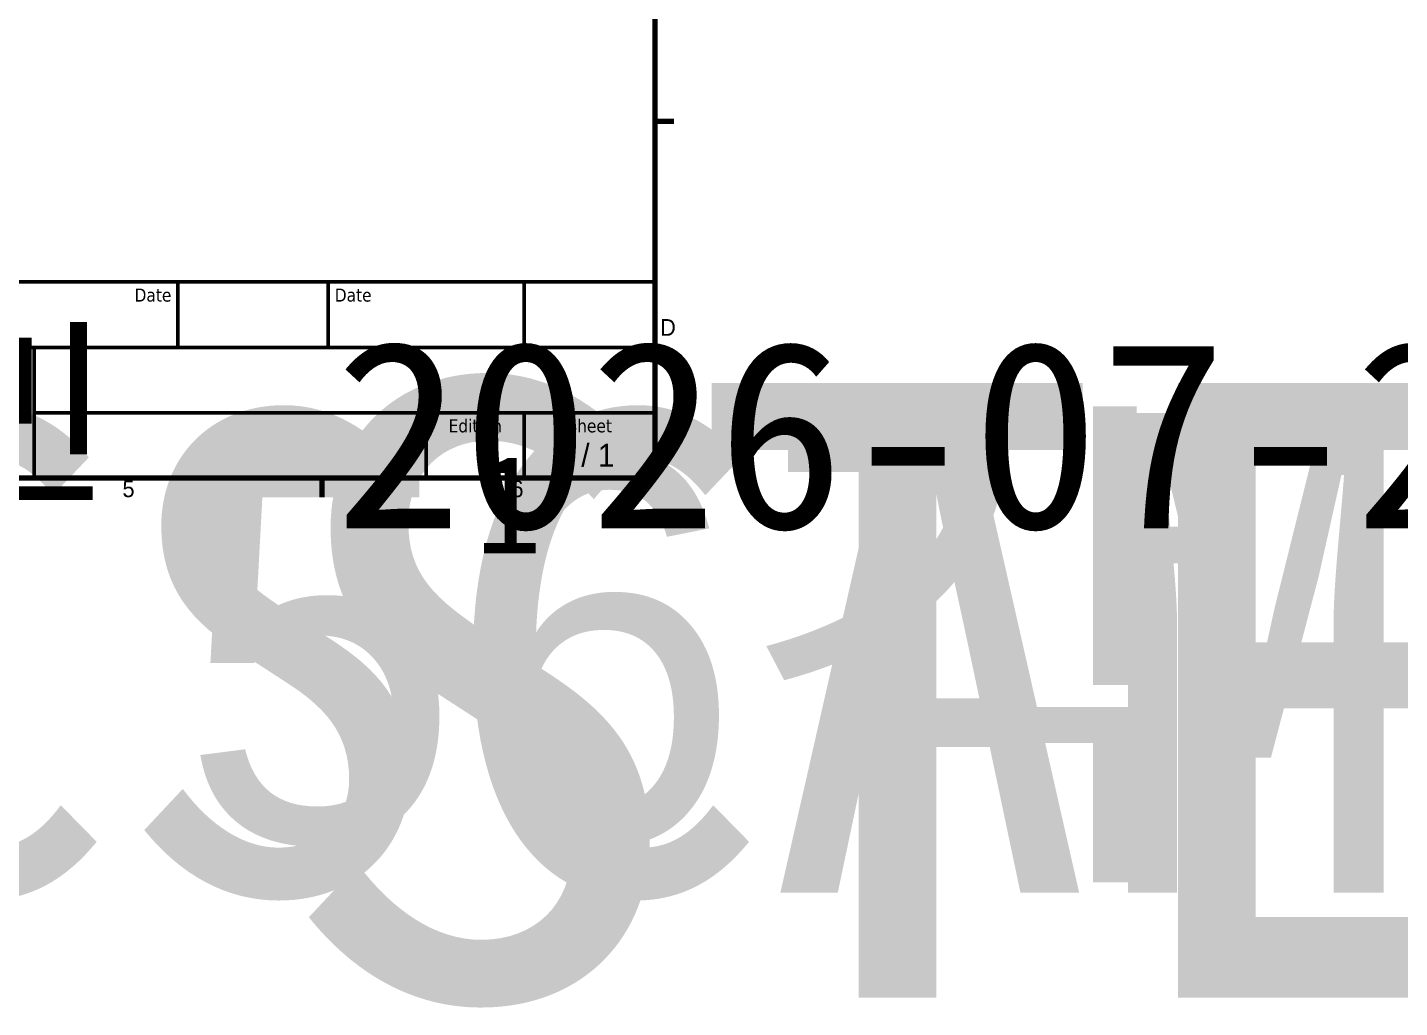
# Model space of a CAD drawing. Header units: millimetres. Extents: x -582 to 755, y -119 to 351.
# Drawn here: x -217.1 to 86.5, y -118.7 to 98.1 of the extents above; entities that cross this region are included whole.
import ezdxf
from ezdxf.enums import TextEntityAlignment as Align

# ---------------------------------------------------------------- set-up
doc = ezdxf.new("R2018")
doc.units = ezdxf.units.MM
doc.header["$LTSCALE"] = 1.2
doc.layers.add('경계(ISO)', color=7, linetype='Continuous', lineweight=70)
doc.layers.add('제목(ISO)', color=7, linetype='Continuous', lineweight=50)
doc.styles.get("Standard").update_dxf_attribs({"font": ''})
doc.styles.add('레이블 문자 (JIS)', font='')
doc.styles.add('주 텍스트 (ISO)', font='')
doc.styles.add('텍스트 스타일41', font='')
doc.styles.get('Standard').set_extended_font_data('Gulim')
doc.styles.get('레이블 문자 (JIS)').set_extended_font_data('Gulim')
doc.styles.get('주 텍스트 (ISO)').set_extended_font_data('Gulim')
doc.styles.get('텍스트 스타일41').set_extended_font_data('Tahoma')

# ---------------------------------------------------------------- blocks, each defined once
blk = doc.blocks.new('경계 Default Border')
at = {"layer": '경계(ISO)'}
for p, q in [((410, 74.25), (413.4, 74.25)), ((350, 10), (350, 6.6))]:
    blk.add_line(p, q, dxfattribs=at)
at = {"layer": '경계(ISO)', "flags": 128}
blk.add_lwpolyline([(10, 10), (10, 287), (410, 287), (410, 10), (10, 10)], dxfattribs=at)
at = {"layer": '경계(ISO)', "char_height": 3, "attachment_point": 7, "style": '레이블 문자 (JIS)'}
for s, insert in [('D', (410.92, 35.62)), ('5', (314.13, 6.53)), ('6', (384.15, 6.53))]:
    blk.add_mtext(s, dxfattribs=dict(at, insert=insert))
blk = doc.blocks.new('제목 블록 ISO')
at = {"layer": '제목(ISO)'}
for p, q in [((270.07, 130), (100.07, 130)), ((197.07, 120), (197.07, 130)), ((220.07, 120), (220.07, 130)), ((250.07, 120), (250.07, 130)), ((270.07, 100), (270.07, 130)), ((100.07, 120), (270.07, 120)), ((175.07, 120), (175.07, 100)), ((270.07, 110), (175.07, 110)), ((235.07, 100), (235.07, 110)), ((250.07, 100), (250.07, 110)), ((100.07, 100), (270.07, 100))]:
    blk.add_line(p, q, dxfattribs=at)
at = {"layer": '제목(ISO)', "style": '텍스트 스타일41'}
blk.add_text('Date', height=2, dxfattribs=at).set_placement((196.07, 129), align=Align.TOP_RIGHT)
blk.add_text('Date', height=2, dxfattribs=at).set_placement((221.07, 129), align=Align.TOP_LEFT)
for s, p in [('Edition', (242.57, 109)), ('Sheet', (260.07, 109))]:
    blk.add_text(s, height=2, dxfattribs=at).set_placement(p, align=Align.TOP_CENTER)
at = {"layer": '제목(ISO)', "style": '주 텍스트 (ISO)'}
blk.add_text('1 / 1 ', height=3.5, dxfattribs=at).set_placement((260.07, 103.5), align=Align.MIDDLE_CENTER)
at = {"layer": '제목(ISO)', "lineweight": 30, "flags": 104}
for tag, p in [('CHECKED_BY', (133.07, 121)), ('ENG_APPROVED_BY', (158.07, 121)), ('AUTHOR', (101.07, 121)), ('CREATION_DATE', (221.07, 121))]:
    blk.add_attdef(tag, text='', height=2.5, dxfattribs=at).set_placement(p, align=Align.BOTTOM_LEFT)
blk.add_attdef('ENG_APPROVAL_DATE', text='', height=2.5, dxfattribs=at).set_placement((196.07, 121), align=Align.BOTTOM_RIGHT)
for tag, p in [('TITLE', (222.57, 115)), ('COMPANY', (137.41, 109.96)), ('REVISION_NUMBER', (242.57, 103.5))]:
    blk.add_attdef(tag, text='', height=3.5, dxfattribs=at).set_placement(p, align=Align.MIDDLE_CENTER)
blk.add_attdef('PART_NUMBER', text='', height=3.5, dxfattribs=at).set_placement((176.07, 105), align=Align.MIDDLE_LEFT)

msp = doc.modelspace()

# ---------------------------------------------------------------- block references
at = {"color": 0, "xscale": 1.2289725, "yscale": 1.2289725, "zscale": 1.2289725}
msp.add_blockref('경계 Default Border', (-582.1554, -13.8689), dxfattribs=at)
at = {"color": 0}
ref = msp.add_blockref('제목 블록 ISO', (-468.7594, -146.1642), dxfattribs=dict(at, xscale=1.44585, yscale=1.44585, zscale=1.44585))
lines = msp.add_mtext('STEP MOTOR', dxfattribs={"layer": '제목(ISO)', "insert": (-163.3629, 19.4518), "char_height": 135.9099, "attachment_point": 1})
ref.add_attrib('TITLE', '', (-163.3629, 19.4518), dxfattribs={"flags": 104}).embed_mtext(lines)
lines = msp.add_mtext('{\\f굴림|b0|i0|c129|p50;56각_56mm}', dxfattribs={"layer": '제목(ISO)', "insert": (-183.3419, 3.4083), "char_height": 85.30515, "attachment_point": 1})
ref.add_attrib('PART_NUMBER', '', (-183.3419, 3.4083), dxfattribs={"flags": 104}).embed_mtext(lines)
lines = msp.add_mtext('CSCAM', dxfattribs={"layer": '제목(ISO)', "insert": (-270.0786, 12.8188), "char_height": 106.09349, "attachment_point": 1})
ref.add_attrib('COMPANY', '', (-270.0786, 12.8188), dxfattribs={"flags": 104}).embed_mtext(lines)
lines = msp.add_mtext('{\\f굴림|b0|i0|c129|p50;유한민}', dxfattribs={"layer": '제목(ISO)', "insert": (-322.6253, 28.7837), "char_height": 33.071094, "attachment_point": 1})
ref.add_attrib('AUTHOR', '', (-322.6253, 28.7837), dxfattribs={"flags": 104}).embed_mtext(lines)
lines = msp.add_mtext('2026-07-29', dxfattribs={"layer": '제목(ISO)', "insert": (-149.1233, 28.7837), "char_height": 41.44749, "attachment_point": 1})
ref.add_attrib('CREATION_DATE', '', (-149.1233, 28.7837), dxfattribs={"flags": 104}).embed_mtext(lines)
lines = msp.add_mtext('1', dxfattribs={"layer": '제목(ISO)', "insert": (-118.0375, 3.4813), "char_height": 21.6877, "attachment_point": 1})
ref.add_attrib('REVISION_NUMBER', '', (-118.0375, 3.4813), dxfattribs={"flags": 104}).embed_mtext(lines)

doc.saveas('drawing.dxf')
